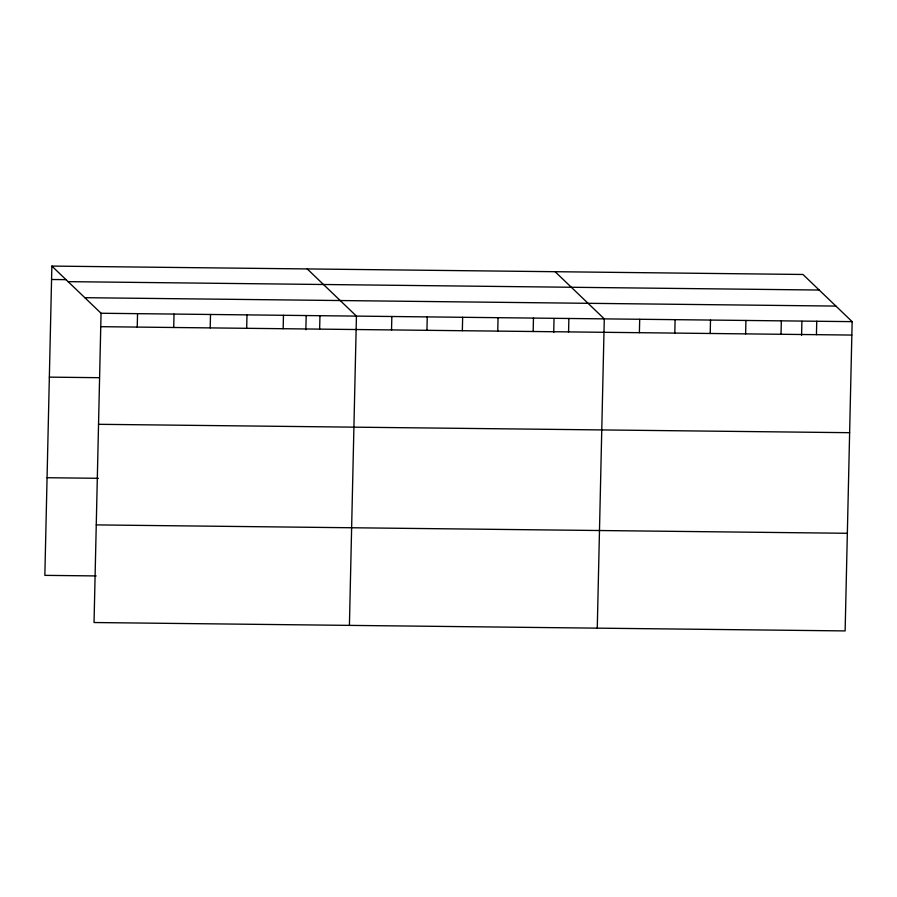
<?xml version="1.0" encoding="UTF-8"?>
<svg xmlns="http://www.w3.org/2000/svg" width="897" height="897" viewBox="0 0 897 897"><rect width="100%" height="100%" fill="white"/><g stroke="black" fill="none" stroke-linecap="round" stroke-linejoin="round"><path stroke-width="1.35" d="M51.869 266.084L101.058 313.255L94.039 622.529L845.131 630.916L852.15 321.642L802.961 274.471L51.869 266.084L44.85 575.358L96.192 575.93M137.241 327.08L137.544 313.67M173.715 327.495L174.018 314.073M210.201 327.898L210.503 314.477M246.686 328.302L246.989 314.892M283.16 328.706L283.463 315.296M305.855 329.771L306.18 315.822M319.646 329.121L319.949 315.699M349.415 625.388L356.434 316.114L307.245 268.932M391.529 329.917L391.843 316.506M426.938 330.32L427.252 316.899M462.347 330.713L462.65 317.291M497.757 331.105L498.059 317.695M533.166 331.498L533.468 318.087M553.718 332.54L554.032 318.592M568.575 331.901L568.877 318.48M597.267 628.147L604.286 318.872L555.097 271.701M639.393 332.686L639.696 319.276M674.802 333.079L675.105 319.668M710.211 333.482L710.514 320.061M745.62 333.875L745.923 320.453M781.029 334.267L781.332 320.857M801.582 335.299L801.896 321.35M816.438 334.659L816.741 321.249M51.566 279.494L66.423 279.662M68.105 281.647L819.196 290.034M84.823 297.692L835.914 306.079M101.058 313.255L852.15 321.642M100.756 326.676L851.847 335.063M49.346 377.132L99.343 377.693M98.535 424.303L849.627 432.69M47.07 477.72L98.412 478.303M96.259 524.902L847.351 533.289"/></g></svg>
